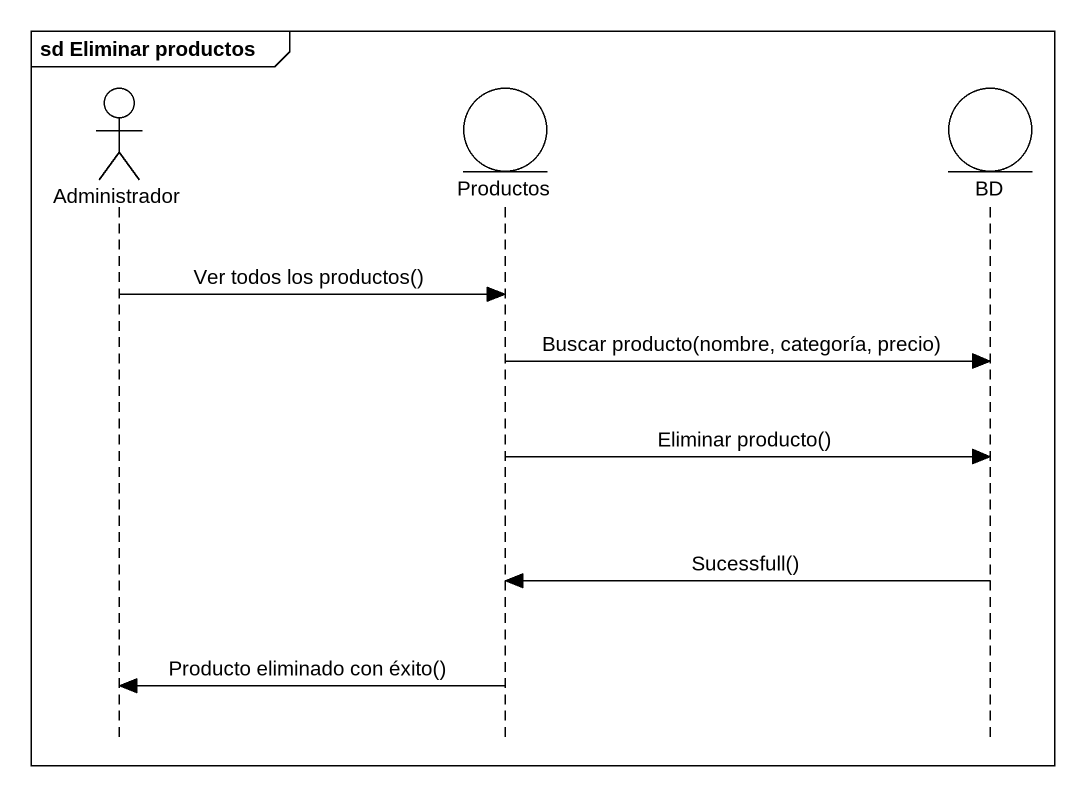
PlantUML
@startuml
mainframe sd Eliminar productos
hide footbox
actor Administrador
entity Productos
entity BD

Administrador -> Productos : Ver todos los productos()
Productos -> BD : Buscar producto(nombre, categoría, precio)
Productos -> BD : Eliminar producto()
BD -> Productos : Sucessfull()
Productos -> Administrador : Producto eliminado con éxito()
@enduml
